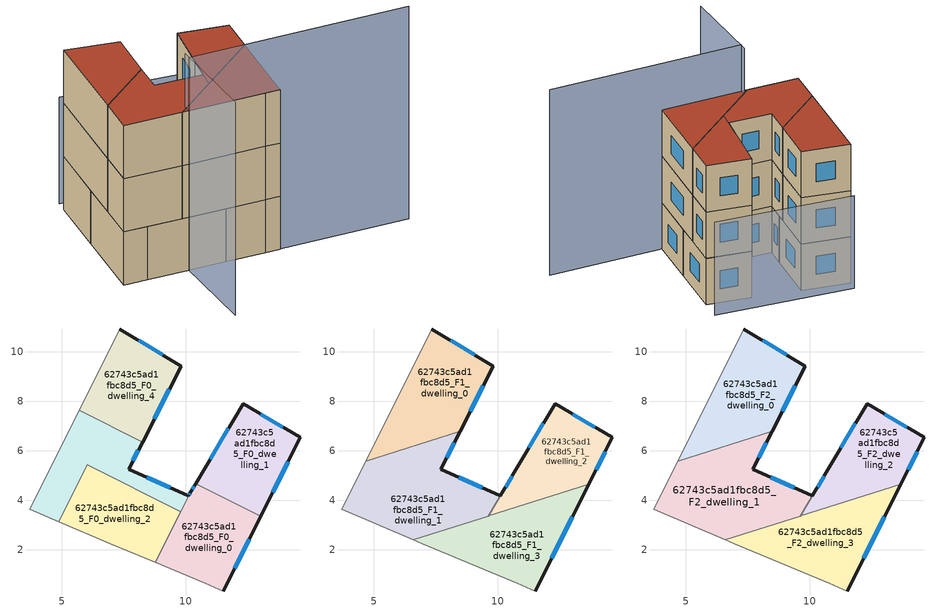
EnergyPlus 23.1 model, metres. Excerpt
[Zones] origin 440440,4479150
62743c5ad1fbc8d5_F0_dwelling_0
 floor ground (EU_floor_Construction): 13.03,3.35 11.51,0.33 10.78,0.65 8.78,1.49 10.2,4.33 10.4,4.66 z0
 wall outside (EU_wall_Construction): 10.4,4.66 10.2,4.33 / 11.51,0.33 13.03,3.35 z0:3
 wall to 62743c5ad1fbc8d5_F0_dwelling_1 (EU_wall_Construction): 13.03,3.35 10.4,4.66 z0:3
 wall adiabatic (EU_wall_Construction): 8.78,1.49 10.78,0.65 11.51,0.33 z0:3
 wall to 62743c5ad1fbc8d5_F0_dwelling_2 (EU_wall_Construction): 9.8,3.53 8.78,1.49 z0:3
 wall to 62743c5ad1fbc8d5_F0_dwelling_3 (EU_wall_Construction): 10.2,4.33 9.8,3.53 z0:3
 window (EU_Window_Construction): 10.34,4.56 10.26,4.43 / 11.97,1.26 12.56,2.43 z0.92:2.08
 ceiling adiabatic (EU_roof_Construction): 11.69,4.02 10.4,4.66 10.17,4.27 9.73,3.4 z3
62743c5ad1fbc8d5_F0_dwelling_1
 floor ground (EU_floor_Construction): 14.63,6.54 13.03,3.35 10.4,4.66 12.31,7.89 z0
 wall outside (EU_wall_Construction): 13.03,3.35 14.63,6.54 12.31,7.89 10.4,4.66 z0:3
 window (EU_Window_Construction): 13.52,4.33 14.14,5.56 / 11.73,6.9 10.98,5.65 / 13.92,6.95 13.02,7.47 z0.92:2.08
62743c5ad1fbc8d5_F0_dwelling_2
 floor ground (EU_floor_Construction): 9.8,3.53 8.78,1.49 6.95,2.25 4.88,3.13 6.02,5.42 z0
 wall adiabatic (EU_wall_Construction): 4.88,3.13 6.95,2.25 8.78,1.49 z0:3
 wall to 62743c5ad1fbc8d5_F0_dwelling_3 (EU_wall_Construction): 9.8,3.53 6.02,5.42 4.88,3.13 z0:3
62743c5ad1fbc8d5_F0_dwelling_3
 floor ground (EU_floor_Construction): 8.26,6.34 7.7,5.25 10.11,4.17 10.2,4.33 9.8,3.53 6.02,5.42 4.88,3.13 3.7,3.64 5.69,7.62 z0
 wall outside (EU_wall_Construction): 10.11,4.17 10.2,4.33 / 10.11,4.17 7.7,5.25 8.26,6.34 z0:3
 wall adiabatic (EU_wall_Construction): 5.69,7.62 3.7,3.64 4.88,3.13 z0:3
 wall to 62743c5ad1fbc8d5_F0_dwelling_4 (EU_wall_Construction): 8.26,6.34 5.69,7.62 z0:3
 window (EU_Window_Construction): 10.13,4.22 10.17,4.28 / 7.87,5.58 8.09,6.01 / 9.37,4.5 8.44,4.92 z0.92:2.08
62743c5ad1fbc8d5_F0_dwelling_4
 floor ground (EU_floor_Construction): 9.83,9.42 8.26,6.34 5.69,7.62 7.34,10.91 z0
 wall outside (EU_wall_Construction): 8.26,6.34 9.83,9.42 7.34,10.91 z0:3
 wall adiabatic (EU_wall_Construction): 7.34,10.91 5.69,7.62 z0:3
 window (EU_Window_Construction): 9.06,9.87 8.1,10.45 / 8.74,7.28 9.34,8.48 z0.92:2.08
62743c5ad1fbc8d5_F1_dwelling_0
 floor to 62743c5ad1fbc8d5_F0_dwelling_4 (EU_floor_Construction): 9.83,9.42 8.49,6.79 7.8,6.57 5.69,7.62 7.34,10.91 z3
 floor to 62743c5ad1fbc8d5_F0_dwelling_3 (EU_floor_Construction): 7.8,6.57 4.67,5.58 5.69,7.62 z3
 wall outside (EU_wall_Construction): 8.49,6.79 9.83,9.42 7.34,10.91 z3:6
 wall to 62743c5ad1fbc8d5_F1_dwelling_1 (EU_wall_Construction): 4.67,5.58 8.49,6.79 z3:6
 wall adiabatic (EU_wall_Construction): 7.34,10.91 4.67,5.58 z3:6
 window (EU_Window_Construction): 8.9,7.6 9.41,8.61 / 9.06,9.87 8.1,10.45 z3.92:5.08
62743c5ad1fbc8d5_F1_dwelling_1
 floor to 62743c5ad1fbc8d5_F0_dwelling_2 (EU_floor_Construction): 9.74,3.56 9.62,3.36 6.6,2.4 4.88,3.13 6.02,5.42 z3
 floor to 62743c5ad1fbc8d5_F0_dwelling_3 (EU_floor_Construction): 8.26,6.34 7.7,5.25 10.11,4.17 10.2,4.33 10.19,4.32 9.74,3.56 6.02,5.42 4.88,3.13 3.7,3.64 4.67,5.58 7.8,6.57 z3
 floor to 62743c5ad1fbc8d5_F0_dwelling_4 (EU_floor_Construction): 8.49,6.79 8.26,6.34 7.8,6.57 z3
 wall outside (EU_wall_Construction): 10.11,4.17 7.7,5.25 8.49,6.79 / 10.11,4.17 10.79,5.32 z3:6
 wall to 62743c5ad1fbc8d5_F1_dwelling_2 (EU_wall_Construction): 9.62,3.36 10.79,5.32 z3:6
 wall adiabatic (EU_wall_Construction): 4.67,5.58 3.7,3.64 6.6,2.4 z3:6
 wall to 62743c5ad1fbc8d5_F1_dwelling_3 (EU_wall_Construction): 6.6,2.4 9.62,3.36 z3:6
 window (EU_Window_Construction): 7.94,5.72 8.24,6.32 / 9.37,4.5 8.44,4.92 / 10.32,4.53 10.58,4.97 z3.92:5.08
62743c5ad1fbc8d5_F1_dwelling_2
 floor to 62743c5ad1fbc8d5_F0_dwelling_1 (EU_floor_Construction): 14.62,6.54 13.71,4.71 13.68,4.65 11.69,4.02 10.4,4.66 12.31,7.89 z3
 floor to 62743c5ad1fbc8d5_F0_dwelling_3 (EU_floor_Construction): 10.17,4.27 9.8,3.53 9.75,3.56 z3
 floor to 62743c5ad1fbc8d5_F0_dwelling_2 (EU_floor_Construction): 9.8,3.53 9.73,3.4 9.63,3.36 9.75,3.56 z3
 floor adiabatic (EU_floor_Construction): 11.69,4.02 9.63,3.36 9.73,3.4 10.17,4.27 10.4,4.66 z3
 wall outside (EU_wall_Construction): 13.68,4.65 14.63,6.54 / 14.62,6.54 12.31,7.89 10.79,5.33 z3:6
 wall to 62743c5ad1fbc8d5_F1_dwelling_3 (EU_wall_Construction): 9.63,3.36 13.68,4.65 z3:6
 window (EU_Window_Construction): 13.97,5.23 14.34,5.96 / 11.85,7.1 11.26,6.11 / 13.91,6.95 13.02,7.47 z3.92:5.08
62743c5ad1fbc8d5_F1_dwelling_3
 floor to 62743c5ad1fbc8d5_F0_dwelling_0 (EU_floor_Construction): 13.03,3.35 11.51,0.33 10.78,0.65 8.78,1.49 9.73,3.4 11.69,4.02 z3
 floor to 62743c5ad1fbc8d5_F0_dwelling_1 (EU_floor_Construction): 13.68,4.65 13.03,3.35 11.69,4.02 z3
 floor to 62743c5ad1fbc8d5_F0_dwelling_2 (EU_floor_Construction): 9.73,3.4 8.78,1.49 6.95,2.25 6.6,2.4 z3
 wall outside (EU_wall_Construction): 11.51,0.33 13.68,4.65 z3:6
 wall adiabatic (EU_wall_Construction): 6.6,2.4 6.95,2.25 10.78,0.65 11.51,0.33 z3:6
 window (EU_Window_Construction): 12.17,1.66 13.01,3.33 z3.92:5.08
62743c5ad1fbc8d5_F2_dwelling_0
 floor to 62743c5ad1fbc8d5_F1_dwelling_0 (EU_floor_Construction): 9.83,9.42 8.49,6.79 4.67,5.58 7.34,10.91 z6
 wall outside (EU_wall_Construction): 8.49,6.79 9.83,9.42 7.34,10.91 z6:9
 wall to 62743c5ad1fbc8d5_F2_dwelling_1 (EU_wall_Construction): 4.67,5.58 8.49,6.79 z6:9
 wall adiabatic (EU_wall_Construction): 7.34,10.91 4.67,5.58 z6:9
 window (EU_Window_Construction): 8.9,7.6 9.41,8.61 / 9.06,9.87 8.1,10.45 z6.92:8.08
 roof outside (EU_roof_Construction): 8.49,6.79 9.83,9.42 7.34,10.91 4.67,5.58 z9
62743c5ad1fbc8d5_F2_dwelling_1
 floor to 62743c5ad1fbc8d5_F1_dwelling_1 (EU_floor_Construction): 10.79,5.32 9.62,3.36 6.6,2.4 3.7,3.64 4.67,5.58 8.49,6.79 7.7,5.25 10.11,4.17 z6
 wall outside (EU_wall_Construction): 10.11,4.17 7.7,5.25 8.49,6.79 / 10.11,4.17 10.79,5.32 z6:9
 wall to 62743c5ad1fbc8d5_F2_dwelling_2 (EU_wall_Construction): 9.62,3.36 10.79,5.32 z6:9
 wall adiabatic (EU_wall_Construction): 4.67,5.58 3.7,3.64 6.6,2.4 z6:9
 wall to 62743c5ad1fbc8d5_F2_dwelling_3 (EU_wall_Construction): 6.6,2.4 9.62,3.36 z6:9
 window (EU_Window_Construction): 7.94,5.72 8.24,6.32 / 9.37,4.5 8.44,4.92 / 10.32,4.53 10.58,4.97 z6.92:8.08
 roof outside (EU_roof_Construction): 9.62,3.36 10.79,5.32 10.11,4.17 7.7,5.25 8.49,6.79 4.67,5.58 3.7,3.64 6.6,2.4 z9
62743c5ad1fbc8d5_F2_dwelling_2
 floor to 62743c5ad1fbc8d5_F1_dwelling_2 (EU_floor_Construction): 14.62,6.54 13.68,4.65 9.63,3.36 12.31,7.89 z6
 wall outside (EU_wall_Construction): 13.68,4.65 14.63,6.54 / 14.62,6.54 12.31,7.89 10.79,5.33 z6:9
 wall to 62743c5ad1fbc8d5_F2_dwelling_3 (EU_wall_Construction): 9.63,3.36 13.68,4.65 z6:9
 window (EU_Window_Construction): 13.97,5.23 14.34,5.96 / 11.85,7.1 11.26,6.11 / 13.91,6.95 13.02,7.47 z6.92:8.08
 roof outside (EU_roof_Construction): 13.68,4.65 14.63,6.54 12.31,7.89 9.62,3.36 z9
62743c5ad1fbc8d5_F2_dwelling_3
 floor to 62743c5ad1fbc8d5_F1_dwelling_3 (EU_floor_Construction): 13.68,4.65 11.51,0.33 10.78,0.65 6.95,2.25 6.6,2.4 z6
 wall outside (EU_wall_Construction): 11.51,0.33 13.68,4.65 z6:9
 wall adiabatic (EU_wall_Construction): 6.6,2.4 6.95,2.25 10.78,0.65 11.51,0.33 z6:9
 window (EU_Window_Construction): 12.17,1.66 13.01,3.33 z6.92:8.08
 roof outside (EU_roof_Construction): 11.51,0.33 13.68,4.65 6.6,2.4 6.95,2.25 10.78,0.65 z9
shading: 6.94,2.25 18.04,-2.3 / 7.1,2.64 5.16,-2.44 z0:12; 15.18,7.66 7.62,11.47 z0:6
[Building]
EU S2 Campaign: North Axis=0; Terrain=City; Solar Distribution=FullExterior
[Site:Location]
Madrid: Latitude=40.5; Longitude=-3.5; Time Zone=1; Elevation=609
[SizingPeriod:WeatherFileDays]
AnnualSizingPeriod: Begin Month=1; Begin Day of Month=1; End Month=12; End Day of Month=31; Day of Week for Start Day=Monday; Use Weather File Daylight Saving Period=No; Use Weather File Rain and Snow Indicators=No
[MATERIAL]
EU_InternalMass_Material: Roughness=MediumRough; Thickness=0.1; Conductivity=1; Density=1800; Specific Heat=900; Thermal Absorptance=0.9; Solar Absorptance=0.7; Visible Absorptance=0.7
[MATERIAL:NOMASS] Roughness=MediumRough; Thermal Absorptance=0.9; Solar Absorptance=0.7; Visible Absorptance=0.7
Name | Thermal Resistance
EU_wall_NoMass | 0.648025
EU_roof_NoMass | 0.347327
EU_floor_NoMass | 0.599929
[WINDOWMATERIAL:SIMPLEGLAZINGSYSTEM]
EU_Window_SimpleGlazing: UFactor=4.90254; Solar Heat Gain Coefficient=0.85; Visible Transmittance=0.85
[CONSTRUCTION]
EU_wall_Construction: EU_wall_NoMass
EU_roof_Construction: EU_roof_NoMass
EU_floor_Construction: EU_floor_NoMass
EU_InternalMass_Construction: EU_InternalMass_Material
EU_Window_Construction: EU_Window_SimpleGlazing
[ZONE] Type=1; Multiplier=1; Ceiling Height=autocalculate; Floor Area=autocalculate; Part of Total Floor Area=Yes
Name | Volume
62743c5ad1fbc8d5_F0_dwelling_0 | 30.7896
62743c5ad1fbc8d5_F1_dwelling_0; 62743c5ad1fbc8d5_F2_dwelling_0 | 38.4862
62743c5ad1fbc8d5_F0_dwelling_1 | 30.7852
62743c5ad1fbc8d5_F1_dwelling_1; 62743c5ad1fbc8d5_F2_dwelling_1 | 46.1865
62743c5ad1fbc8d5_F0_dwelling_2 | 30.7837
62743c5ad1fbc8d5_F1_dwelling_2; 62743c5ad1fbc8d5_F2_dwelling_2 | 30.7141
62743c5ad1fbc8d5_F0_dwelling_3 | 30.7863
62743c5ad1fbc8d5_F1_dwelling_3; 62743c5ad1fbc8d5_F2_dwelling_3 | 38.4906
62743c5ad1fbc8d5_F0_dwelling_4 | 30.7932
[INTERNALMASS] Construction=EU_InternalMass_Construction
Name | Zone or ZoneList | Surface Area
62743c5ad1fbc8d5_F0_dwelling_0_EU_InternalMass | 62743c5ad1fbc8d5_F0_dwelling_0 | 10.2636
62743c5ad1fbc8d5_F0_dwelling_1_EU_InternalMass | 62743c5ad1fbc8d5_F0_dwelling_1 | 10.2612
62743c5ad1fbc8d5_F0_dwelling_2_EU_InternalMass | 62743c5ad1fbc8d5_F0_dwelling_2 | 10.2614
62743c5ad1fbc8d5_F0_dwelling_3_EU_InternalMass | 62743c5ad1fbc8d5_F0_dwelling_3 | 10.2622
62743c5ad1fbc8d5_F0_dwelling_4_EU_InternalMass | 62743c5ad1fbc8d5_F0_dwelling_4 | 10.2645
62743c5ad1fbc8d5_F1_dwelling_0_EU_InternalMass | 62743c5ad1fbc8d5_F1_dwelling_0 | 12.8287
62743c5ad1fbc8d5_F1_dwelling_1_EU_InternalMass | 62743c5ad1fbc8d5_F1_dwelling_1 | 15.3962
62743c5ad1fbc8d5_F1_dwelling_2_EU_InternalMass | 62743c5ad1fbc8d5_F1_dwelling_2 | 10.2606
62743c5ad1fbc8d5_F1_dwelling_3_EU_InternalMass | 62743c5ad1fbc8d5_F1_dwelling_3 | 12.8301
62743c5ad1fbc8d5_F2_dwelling_0_EU_InternalMass | 62743c5ad1fbc8d5_F2_dwelling_0 | 12.8287
62743c5ad1fbc8d5_F2_dwelling_1_EU_InternalMass | 62743c5ad1fbc8d5_F2_dwelling_1 | 15.3962
62743c5ad1fbc8d5_F2_dwelling_2_EU_InternalMass | 62743c5ad1fbc8d5_F2_dwelling_2 | 10.2606
62743c5ad1fbc8d5_F2_dwelling_3_EU_InternalMass | 62743c5ad1fbc8d5_F2_dwelling_3 | 12.8301
[OTHEREQUIPMENT] Fuel Type=Electricity; Design Level Calculation Method=Watts/Area; Power per Zone Floor Area=1; Fraction Latent=0; Fraction Radiant=0; Fraction Lost=0; Carbon Dioxide Generation Rate=0; EndUse Subcategory=EU_Step8_InternalGains
Name | Zone or ZoneList or Space or SpaceList | Schedule
EU_Step8_InternalGain_62743c5ad1fbc8d5_F0_dwelling_0_f000 | 62743c5ad1fbc8d5_F0_dwelling_0 | EU_Step8_GainSchedule_62743c5ad1fbc8d5_F0_dwelling_0_f000
EU_Step8_InternalGain_62743c5ad1fbc8d5_F0_dwelling_1_f000 | 62743c5ad1fbc8d5_F0_dwelling_1 | EU_Step8_GainSchedule_62743c5ad1fbc8d5_F0_dwelling_1_f000
EU_Step8_InternalGain_62743c5ad1fbc8d5_F0_dwelling_2_f000 | 62743c5ad1fbc8d5_F0_dwelling_2 | EU_Step8_GainSchedule_62743c5ad1fbc8d5_F0_dwelling_2_f000
EU_Step8_InternalGain_62743c5ad1fbc8d5_F0_dwelling_3_f000 | 62743c5ad1fbc8d5_F0_dwelling_3 | EU_Step8_GainSchedule_62743c5ad1fbc8d5_F0_dwelling_3_f000
EU_Step8_InternalGain_62743c5ad1fbc8d5_F0_dwelling_4_f000 | 62743c5ad1fbc8d5_F0_dwelling_4 | EU_Step8_GainSchedule_62743c5ad1fbc8d5_F0_dwelling_4_f000
EU_Step8_InternalGain_62743c5ad1fbc8d5_F1_dwelling_0_f000 | 62743c5ad1fbc8d5_F1_dwelling_0 | EU_Step8_GainSchedule_62743c5ad1fbc8d5_F1_dwelling_0_f000
EU_Step8_InternalGain_62743c5ad1fbc8d5_F1_dwelling_1_f000 | 62743c5ad1fbc8d5_F1_dwelling_1 | EU_Step8_GainSchedule_62743c5ad1fbc8d5_F1_dwelling_1_f000
EU_Step8_InternalGain_62743c5ad1fbc8d5_F1_dwelling_2_f000 | 62743c5ad1fbc8d5_F1_dwelling_2 | EU_Step8_GainSchedule_62743c5ad1fbc8d5_F1_dwelling_2_f000
EU_Step8_InternalGain_62743c5ad1fbc8d5_F1_dwelling_3_f000 | 62743c5ad1fbc8d5_F1_dwelling_3 | EU_Step8_GainSchedule_62743c5ad1fbc8d5_F1_dwelling_3_f000
EU_Step8_InternalGain_62743c5ad1fbc8d5_F2_dwelling_0_f000 | 62743c5ad1fbc8d5_F2_dwelling_0 | EU_Step8_GainSchedule_62743c5ad1fbc8d5_F2_dwelling_0_f000
EU_Step8_InternalGain_62743c5ad1fbc8d5_F2_dwelling_1_f000 | 62743c5ad1fbc8d5_F2_dwelling_1 | EU_Step8_GainSchedule_62743c5ad1fbc8d5_F2_dwelling_1_f000
EU_Step8_InternalGain_62743c5ad1fbc8d5_F2_dwelling_2_f000 | 62743c5ad1fbc8d5_F2_dwelling_2 | EU_Step8_GainSchedule_62743c5ad1fbc8d5_F2_dwelling_2_f000
EU_Step8_InternalGain_62743c5ad1fbc8d5_F2_dwelling_3_f000 | 62743c5ad1fbc8d5_F2_dwelling_3 | EU_Step8_GainSchedule_62743c5ad1fbc8d5_F2_dwelling_3_f000
[ZONEVENTILATION:DESIGNFLOWRATE] Schedule=EU_AlwaysOn; Design Flow Rate Calculation Method=AirChanges/Hour; Air Changes per Hour=0.713097; Ventilation Type=Natural; Fan Pressure Rise=0; Fan Total Efficiency=1; Constant Term Coefficient=1; Temperature Term Coefficient=0; Velocity Term Coefficient=0; Velocity Squared Term Coefficient=0; Minimum Indoor Temperature=-100; Maximum Indoor Temperature=100; Delta Temperature=-100; Minimum Outdoor Temperature=-100; Maximum Outdoor Temperature=100; Maximum Wind Speed=40
Name | Zone or ZoneList or Space or SpaceList
EU_ConstantAir_62743c5ad1fbc8d5_F0_dwelling_0 | 62743c5ad1fbc8d5_F0_dwelling_0
EU_ConstantAir_62743c5ad1fbc8d5_F0_dwelling_1 | 62743c5ad1fbc8d5_F0_dwelling_1
EU_ConstantAir_62743c5ad1fbc8d5_F0_dwelling_2 | 62743c5ad1fbc8d5_F0_dwelling_2
EU_ConstantAir_62743c5ad1fbc8d5_F0_dwelling_3 | 62743c5ad1fbc8d5_F0_dwelling_3
EU_ConstantAir_62743c5ad1fbc8d5_F0_dwelling_4 | 62743c5ad1fbc8d5_F0_dwelling_4
EU_ConstantAir_62743c5ad1fbc8d5_F1_dwelling_0 | 62743c5ad1fbc8d5_F1_dwelling_0
EU_ConstantAir_62743c5ad1fbc8d5_F1_dwelling_1 | 62743c5ad1fbc8d5_F1_dwelling_1
EU_ConstantAir_62743c5ad1fbc8d5_F1_dwelling_2 | 62743c5ad1fbc8d5_F1_dwelling_2
EU_ConstantAir_62743c5ad1fbc8d5_F1_dwelling_3 | 62743c5ad1fbc8d5_F1_dwelling_3
EU_ConstantAir_62743c5ad1fbc8d5_F2_dwelling_0 | 62743c5ad1fbc8d5_F2_dwelling_0
EU_ConstantAir_62743c5ad1fbc8d5_F2_dwelling_1 | 62743c5ad1fbc8d5_F2_dwelling_1
EU_ConstantAir_62743c5ad1fbc8d5_F2_dwelling_2 | 62743c5ad1fbc8d5_F2_dwelling_2
EU_ConstantAir_62743c5ad1fbc8d5_F2_dwelling_3 | 62743c5ad1fbc8d5_F2_dwelling_3
[HVACTEMPLATE:THERMOSTAT] Constant Heating Setpoint=20; Constant Cooling Setpoint=50
EU_HeatOnly_62743c5ad1fbc8d5_F0_dwelling_0; EU_HeatOnly_62743c5ad1fbc8d5_F0_dwelling_1; EU_HeatOnly_62743c5ad1fbc8d5_F0_dwelling_2; EU_HeatOnly_62743c5ad1fbc8d5_F0_dwelling_3; EU_HeatOnly_62743c5ad1fbc8d5_F0_dwelling_4; EU_HeatOnly_62743c5ad1fbc8d5_F1_dwelling_0; EU_HeatOnly_62743c5ad1fbc8d5_F1_dwelling_1; EU_HeatOnly_62743c5ad1fbc8d5_F1_dwelling_2; EU_HeatOnly_62743c5ad1fbc8d5_F1_dwelling_3; EU_HeatOnly_62743c5ad1fbc8d5_F2_dwelling_0; EU_HeatOnly_62743c5ad1fbc8d5_F2_dwelling_1; EU_HeatOnly_62743c5ad1fbc8d5_F2_dwelling_2; EU_HeatOnly_62743c5ad1fbc8d5_F2_dwelling_3
[HVACTEMPLATE:ZONE:IDEALLOADSAIRSYSTEM] System Availability Schedule=EU_AlwaysOn; Maximum Heating Supply Air Temperature=50; Minimum Cooling Supply Air Temperature=13; Maximum Heating Supply Air Humidity Ratio=0.0156; Minimum Cooling Supply Air Humidity Ratio=0.0077; Heating Limit=NoLimit; Cooling Limit=NoLimit; Heating Availability Schedule=EU_AlwaysOn; Cooling Availability Schedule=EU_CoolingOff; Dehumidification Control Type=ConstantSensibleHeatRatio; Cooling Sensible Heat Ratio=0.7; Dehumidification Setpoint=60; Humidification Control Type=None; Humidification Setpoint=30; Outdoor Air Method=None; Outdoor Air Flow Rate per Person=0.00944; Outdoor Air Flow Rate per Zone Floor Area=0; Outdoor Air Flow Rate per Zone=0; Demand Controlled Ventilation Type=None; Outdoor Air Economizer Type=NoEconomizer; Heat Recovery Type=None; Sensible Heat Recovery Effectiveness=0.7; Latent Heat Recovery Effectiveness=0.65
Name | Template Thermostat
62743c5ad1fbc8d5_F0_dwelling_0 | EU_HeatOnly_62743c5ad1fbc8d5_F0_dwelling_0
62743c5ad1fbc8d5_F0_dwelling_1 | EU_HeatOnly_62743c5ad1fbc8d5_F0_dwelling_1
62743c5ad1fbc8d5_F0_dwelling_2 | EU_HeatOnly_62743c5ad1fbc8d5_F0_dwelling_2
62743c5ad1fbc8d5_F0_dwelling_3 | EU_HeatOnly_62743c5ad1fbc8d5_F0_dwelling_3
62743c5ad1fbc8d5_F0_dwelling_4 | EU_HeatOnly_62743c5ad1fbc8d5_F0_dwelling_4
62743c5ad1fbc8d5_F1_dwelling_0 | EU_HeatOnly_62743c5ad1fbc8d5_F1_dwelling_0
62743c5ad1fbc8d5_F1_dwelling_1 | EU_HeatOnly_62743c5ad1fbc8d5_F1_dwelling_1
62743c5ad1fbc8d5_F1_dwelling_2 | EU_HeatOnly_62743c5ad1fbc8d5_F1_dwelling_2
62743c5ad1fbc8d5_F1_dwelling_3 | EU_HeatOnly_62743c5ad1fbc8d5_F1_dwelling_3
62743c5ad1fbc8d5_F2_dwelling_0 | EU_HeatOnly_62743c5ad1fbc8d5_F2_dwelling_0
62743c5ad1fbc8d5_F2_dwelling_1 | EU_HeatOnly_62743c5ad1fbc8d5_F2_dwelling_1
62743c5ad1fbc8d5_F2_dwelling_2 | EU_HeatOnly_62743c5ad1fbc8d5_F2_dwelling_2
62743c5ad1fbc8d5_F2_dwelling_3 | EU_HeatOnly_62743c5ad1fbc8d5_F2_dwelling_3
[SIZING:ZONE] Zone Cooling Design Supply Air Temperature Input Method=SupplyAirTemperature; Zone Cooling Design Supply Air Temperature=13; Zone Heating Design Supply Air Temperature Input Method=SupplyAirTemperature; Zone Heating Design Supply Air Temperature=50; Zone Cooling Design Supply Air Humidity Ratio=0.008; Zone Heating Design Supply Air Humidity Ratio=0.008; Cooling Design Air Flow Method=DesignDay; Cooling Design Air Flow Rate=0; Cooling Minimum Air Flow per Zone Floor Area=0.000762; Cooling Minimum Air Flow=0; Cooling Minimum Air Flow Fraction=0.2; Heating Design Air Flow Method=DesignDay; Heating Design Air Flow Rate=0; Heating Maximum Air Flow per Zone Floor Area=0.002032; Heating Maximum Air Flow=0.141576; Heating Maximum Air Flow Fraction=0.3; Account for Dedicated Outdoor Air System=No; Dedicated Outdoor Air System Control Strategy=NeutralSupplyAir; Dedicated Outdoor Air Low Setpoint Temperature for Design=autosize; Dedicated Outdoor Air High Setpoint Temperature for Design=autosize; Zone Load Sizing Method=Sensible Load Only No Latent Load; Zone Latent Cooling Design Supply Air Humidity Ratio Input Method=HumidityRatioDifference; Zone Cooling Design Supply Air Humidity Ratio Difference=0.005; Zone Latent Heating Design Supply Air Humidity Ratio Input Method=HumidityRatioDifference; Zone Humidification Design Supply Air Humidity Ratio Difference=0.005
62743c5ad1fbc8d5_F0_dwelling_0; 62743c5ad1fbc8d5_F0_dwelling_1; 62743c5ad1fbc8d5_F0_dwelling_2; 62743c5ad1fbc8d5_F0_dwelling_3; 62743c5ad1fbc8d5_F0_dwelling_4; 62743c5ad1fbc8d5_F1_dwelling_0; 62743c5ad1fbc8d5_F1_dwelling_1; 62743c5ad1fbc8d5_F1_dwelling_2; 62743c5ad1fbc8d5_F1_dwelling_3; 62743c5ad1fbc8d5_F2_dwelling_0; 62743c5ad1fbc8d5_F2_dwelling_1; 62743c5ad1fbc8d5_F2_dwelling_2; 62743c5ad1fbc8d5_F2_dwelling_3
[SCHEDULE:CONSTANT]
Name | Hourly Value
EU_AlwaysOn | 1
EU_CoolingOff | 0
[SCHEDULE:FILE] Column Number=1; Rows to Skip at Top=0; Number of Hours of Data=8760; Column Separator=Comma; Interpolate to Timestep=No; Minutes per Item=60; Adjust Schedule for Daylight Savings=Yes
Name | File
EU_Step8_GainSchedule_62743c5ad1fbc8d5_F0_dwelling_0_f000 | ../../schedules/62743c5ad1fbc8d5/62743c5ad1fbc8d5_F0_dwelling_0_f000_gain.csv
EU_Step8_GainSchedule_62743c5ad1fbc8d5_F0_dwelling_1_f000 | ../../schedules/62743c5ad1fbc8d5/62743c5ad1fbc8d5_F0_dwelling_1_f000_gain.csv
EU_Step8_GainSchedule_62743c5ad1fbc8d5_F0_dwelling_2_f000 | ../../schedules/62743c5ad1fbc8d5/62743c5ad1fbc8d5_F0_dwelling_2_f000_gain.csv
EU_Step8_GainSchedule_62743c5ad1fbc8d5_F0_dwelling_3_f000 | ../../schedules/62743c5ad1fbc8d5/62743c5ad1fbc8d5_F0_dwelling_3_f000_gain.csv
EU_Step8_GainSchedule_62743c5ad1fbc8d5_F0_dwelling_4_f000 | ../../schedules/62743c5ad1fbc8d5/62743c5ad1fbc8d5_F0_dwelling_4_f000_gain.csv
EU_Step8_GainSchedule_62743c5ad1fbc8d5_F1_dwelling_0_f000 | ../../schedules/62743c5ad1fbc8d5/62743c5ad1fbc8d5_F1_dwelling_0_f000_gain.csv
EU_Step8_GainSchedule_62743c5ad1fbc8d5_F1_dwelling_1_f000 | ../../schedules/62743c5ad1fbc8d5/62743c5ad1fbc8d5_F1_dwelling_1_f000_gain.csv
EU_Step8_GainSchedule_62743c5ad1fbc8d5_F1_dwelling_2_f000 | ../../schedules/62743c5ad1fbc8d5/62743c5ad1fbc8d5_F1_dwelling_2_f000_gain.csv
EU_Step8_GainSchedule_62743c5ad1fbc8d5_F1_dwelling_3_f000 | ../../schedules/62743c5ad1fbc8d5/62743c5ad1fbc8d5_F1_dwelling_3_f000_gain.csv
EU_Step8_GainSchedule_62743c5ad1fbc8d5_F2_dwelling_0_f000 | ../../schedules/62743c5ad1fbc8d5/62743c5ad1fbc8d5_F2_dwelling_0_f000_gain.csv
EU_Step8_GainSchedule_62743c5ad1fbc8d5_F2_dwelling_1_f000 | ../../schedules/62743c5ad1fbc8d5/62743c5ad1fbc8d5_F2_dwelling_1_f000_gain.csv
EU_Step8_GainSchedule_62743c5ad1fbc8d5_F2_dwelling_2_f000 | ../../schedules/62743c5ad1fbc8d5/62743c5ad1fbc8d5_F2_dwelling_2_f000_gain.csv
EU_Step8_GainSchedule_62743c5ad1fbc8d5_F2_dwelling_3_f000 | ../../schedules/62743c5ad1fbc8d5/62743c5ad1fbc8d5_F2_dwelling_3_f000_gain.csv
